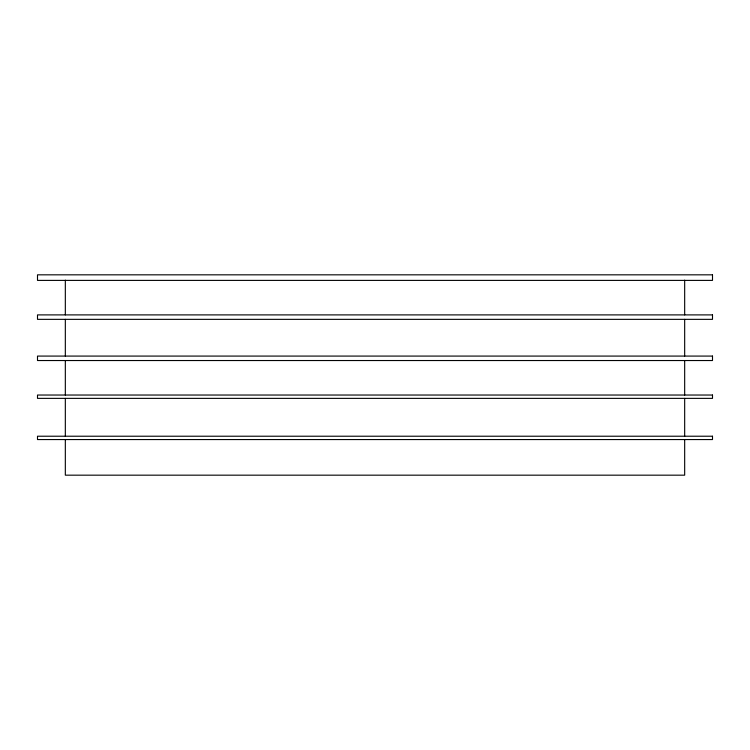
<?xml version="1.0" encoding="UTF-8"?>
<svg xmlns="http://www.w3.org/2000/svg" width="750" height="750" viewBox="0 0 750 750"><rect width="100%" height="100%" fill="white"/><g stroke="black" fill="none" stroke-linecap="round" stroke-linejoin="round"><path stroke-width="1.12" d="M684.675 280.162L684.675 314.897M684.675 319.35L684.675 356.081M684.675 360.534L684.675 395.034M684.675 398.372L684.675 436.219M684.675 439.556L684.675 475.172L65.325 475.172L65.325 439.556M65.325 280.162L65.325 314.897M65.325 319.35L65.325 356.081M65.325 360.534L65.325 395.034M65.325 398.372L65.325 436.219M712.5 274.828L37.5 274.828L37.5 280.397L712.5 280.397L712.5 274.828M712.5 314.897L37.5 314.897L37.5 319.35L712.5 319.35L712.5 314.897M712.5 356.081L37.5 356.081L37.5 360.534L712.5 360.534L712.5 356.081M712.5 395.034L37.5 395.034L37.5 398.372L712.5 398.372L712.5 395.034M712.5 436.219L37.5 436.219L37.5 439.556L712.5 439.556L712.5 436.219"/></g></svg>
